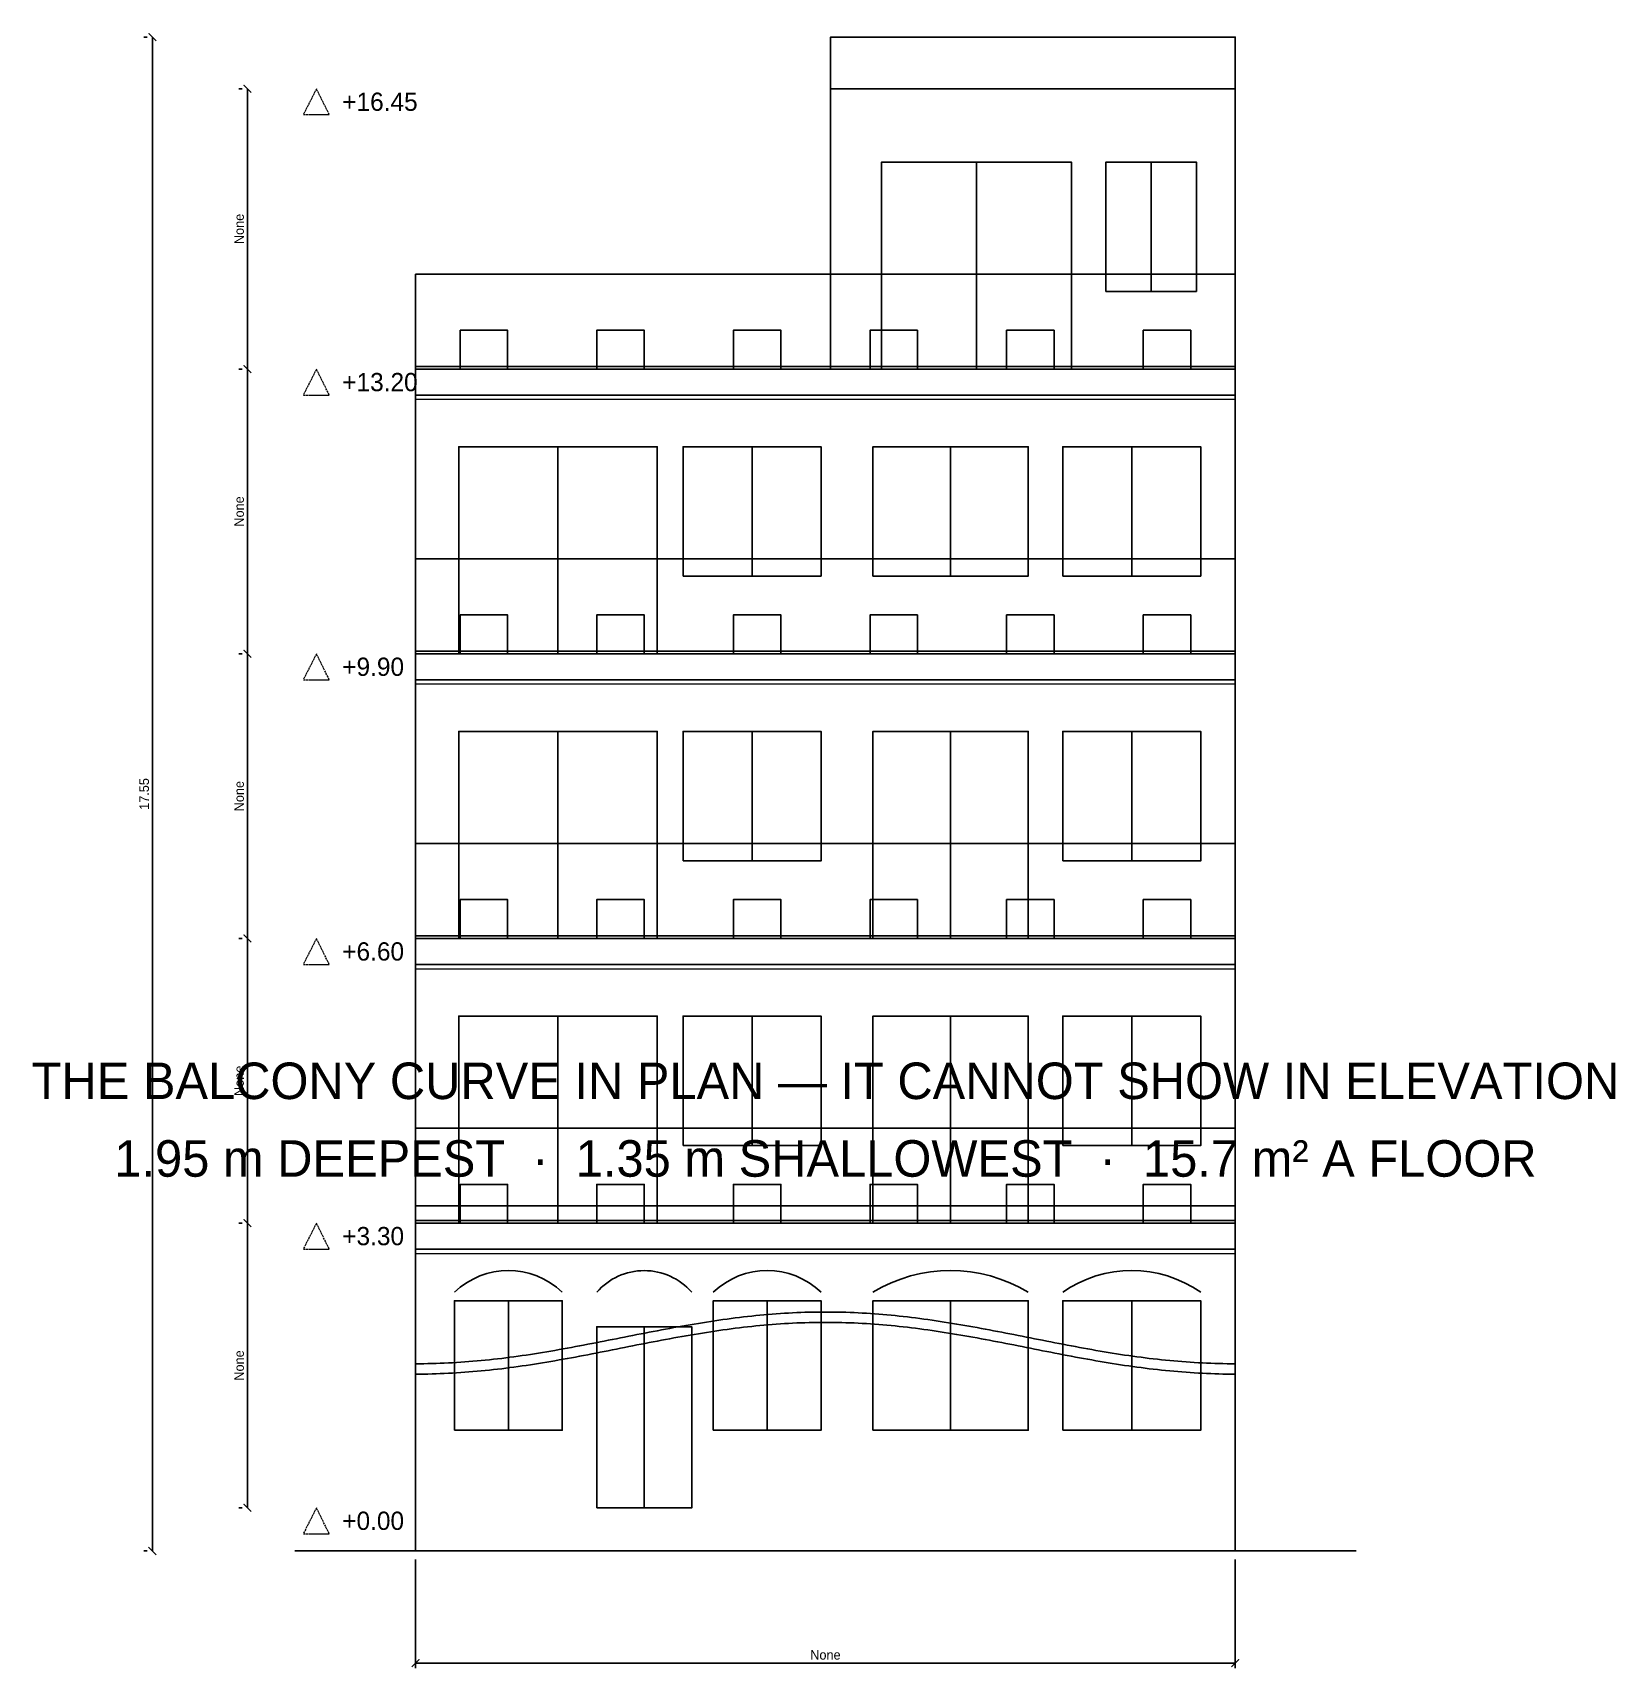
# Model space of a CAD drawing. Header units: millimetres. Extents: x 8062 to 26404, y -1860 to 17100.
import ezdxf
from ezdxf.enums import TextEntityAlignment as Align

# ---------------------------------------------------------------- set-up
doc = ezdxf.new("R2010")
doc.units = ezdxf.units.MM
doc.header["$LTSCALE"] = 20
doc.linetypes.add('DASHED', pattern=[1.524, 1.27, -0.254])
for name, color, linetype, lineweight in [('A-ANNO-DIMS', 5, 'CONTINUOUS', 13), ('A-ANNO-SYMB', 5, 'DASHED', 13), ('A-ANNO-TEXT', 7, 'CONTINUOUS', 13), ('A-FLOR', 7, 'CONTINUOUS', 25), ('A-FURN', 6, 'CONTINUOUS', 13)]:
    doc.layers.add(name, color=color, linetype=linetype, lineweight=lineweight)
doc.dimstyles.new('ARCH', dxfattribs={"dimtxt": 2.2, "dimasz": 1.8, "dimexe": 1.2, "dimexo": 2, "dimgap": 0.8, "dimtad": 1, "dimlfac": 0.001, "dimblk": 'ARCHTICK', "dimcen": 2.5, "dimazin": 3, "dimtfac": 1, "dimtmove": 0, "dimatfit": 3})

# ---------------------------------------------------------------- blocks, each defined once
blk = doc.blocks.new('_ARCHTICK')
at = {"color": 0, "linetype": 'BYBLOCK', "const_width": 0.15}
blk.add_lwpolyline([(-0.5, -0.5), (0.5, 0.5)], dxfattribs=at)

msp = doc.modelspace()

# ---------------------------------------------------------------- linework, layer by layer
at = {"layer": 'A-ANNO-SYMB'}
for points in [[(11350, 16450), (11200, 16150), (11500, 16150)], [(11350, 13200), (11200, 12900), (11500, 12900)], [(11350, 9900), (11200, 9600), (11500, 9600)], [(11350, 6600), (11200, 6300), (11500, 6300)], [(11350, 3300), (11200, 3000), (11500, 3000)], [(11350, 0), (11200, -300), (11500, -300)]]:
    msp.add_lwpolyline(points, close=True, dxfattribs=at)
at = {"layer": 'A-FLOR'}
for p, q in [((19000, 13200), (19000, 15600)), ((21025, 14100), (21025, 15600)), ((12500, 14300), (22000, 14300)), ((14150, 9900), (14150, 12300)), ((16400, 10800), (16400, 12300)), ((18700, 10800), (18700, 12300)), ((20800, 10800), (20800, 12300)), ((12500, 11000), (22000, 11000)), ((14150, 6600), (14150, 9000)), ((16400, 7500), (16400, 9000)), ((18700, 6600), (18700, 9000)), ((20800, 7500), (20800, 9000)), ((12500, 7700), (22000, 7700)), ((14150, 3300), (14150, 5700)), ((16400, 4200), (16400, 5700)), ((18700, 3300), (18700, 5700)), ((20800, 4200), (20800, 5700)), ((12500, 4400), (22000, 4400)), ((12500, 3500), (22000, 3500)), ((12500, 3500), (12500, 1550)), ((22000, 3500), (22000, 1550)), ((13575, 900), (13575, 2400)), ((16575, 900), (16575, 2400)), ((18700, 900), (18700, 2400)), ((20800, 900), (20800, 2400)), ((15150, 0), (15150, 2100)), ((11100, -500), (23400, -500))]:
    msp.add_line(p, q, dxfattribs=at)
for points in [[(17310, 16450), (22000, 16450), (22000, 17050), (17310, 17050)], [(17310, 13200), (22000, 13200), (22000, 16450), (17310, 16450)], [(17900, 13200), (20100, 13200), (20100, 15600), (17900, 15600)], [(20500, 14100), (21550, 14100), (21550, 15600), (20500, 15600)], [(12500, 13200), (22000, 13200), (22000, 14300), (12500, 14300)], [(12500, 13200), (22000, 13200), (22000, 14300), (12500, 14300)], [(13016.667, 13200), (13566.667, 13200), (13566.667, 13650), (13016.667, 13650)], [(14600, 13200), (15150, 13200), (15150, 13650), (14600, 13650)], [(16183.333, 13200), (16733.333, 13200), (16733.333, 13650), (16183.333, 13650)], [(17766.667, 13200), (18316.667, 13200), (18316.667, 13650), (17766.667, 13650)], [(19350, 13200), (19900, 13200), (19900, 13650), (19350, 13650)], [(20933.333, 13200), (21483.333, 13200), (21483.333, 13650), (20933.333, 13650)], [(12500, 12900), (22000, 12900), (22000, 13230), (12500, 13230)], [(12500, -500), (22000, -500), (22000, 13200), (12500, 13200)], [(13000, 9900), (15300, 9900), (15300, 12300), (13000, 12300)], [(15600, 10800), (17200, 10800), (17200, 12300), (15600, 12300)], [(17800, 10800), (19600, 10800), (19600, 12300), (17800, 12300)], [(20000, 10800), (21600, 10800), (21600, 12300), (20000, 12300)], [(12500, 9900), (22000, 9900), (22000, 11000), (12500, 11000)], [(13016.667, 9900), (13566.667, 9900), (13566.667, 10350), (13016.667, 10350)], [(14600, 9900), (15150, 9900), (15150, 10350), (14600, 10350)], [(16183.333, 9900), (16733.333, 9900), (16733.333, 10350), (16183.333, 10350)], [(17766.667, 9900), (18316.667, 9900), (18316.667, 10350), (17766.667, 10350)], [(19350, 9900), (19900, 9900), (19900, 10350), (19350, 10350)], [(20933.333, 9900), (21483.333, 9900), (21483.333, 10350), (20933.333, 10350)], [(12500, 9600), (22000, 9600), (22000, 9930), (12500, 9930)], [(13000, 6600), (15300, 6600), (15300, 9000), (13000, 9000)], [(15600, 7500), (17200, 7500), (17200, 9000), (15600, 9000)], [(17800, 6600), (19600, 6600), (19600, 9000), (17800, 9000)], [(20000, 7500), (21600, 7500), (21600, 9000), (20000, 9000)], [(12500, 6600), (22000, 6600), (22000, 7700), (12500, 7700)], [(13016.667, 6600), (13566.667, 6600), (13566.667, 7050), (13016.667, 7050)], [(14600, 6600), (15150, 6600), (15150, 7050), (14600, 7050)], [(16183.333, 6600), (16733.333, 6600), (16733.333, 7050), (16183.333, 7050)], [(17766.667, 6600), (18316.667, 6600), (18316.667, 7050), (17766.667, 7050)], [(19350, 6600), (19900, 6600), (19900, 7050), (19350, 7050)], [(20933.333, 6600), (21483.333, 6600), (21483.333, 7050), (20933.333, 7050)], [(12500, 6300), (22000, 6300), (22000, 6630), (12500, 6630)], [(13000, 3300), (15300, 3300), (15300, 5700), (13000, 5700)], [(15600, 4200), (17200, 4200), (17200, 5700), (15600, 5700)], [(17800, 3300), (19600, 3300), (19600, 5700), (17800, 5700)], [(20000, 4200), (21600, 4200), (21600, 5700), (20000, 5700)], [(12500, 3300), (22000, 3300), (22000, 4400), (12500, 4400)], [(13016.667, 3300), (13566.667, 3300), (13566.667, 3750), (13016.667, 3750)], [(14600, 3300), (15150, 3300), (15150, 3750), (14600, 3750)], [(16183.333, 3300), (16733.333, 3300), (16733.333, 3750), (16183.333, 3750)], [(17766.667, 3300), (18316.667, 3300), (18316.667, 3750), (17766.667, 3750)], [(19350, 3300), (19900, 3300), (19900, 3750), (19350, 3750)], [(20933.333, 3300), (21483.333, 3300), (21483.333, 3750), (20933.333, 3750)], [(12500, 3000), (22000, 3000), (22000, 3330), (12500, 3330)], [(12950, 900), (14200, 900), (14200, 2400), (12950, 2400)], [(15950, 900), (17200, 900), (17200, 2400), (15950, 2400)], [(17800, 900), (19600, 900), (19600, 2400), (17800, 2400)], [(20000, 900), (21600, 900), (21600, 2400), (20000, 2400)], [(14600, 0), (15700, 0), (15700, 2100), (14600, 2100)]]:
    msp.add_lwpolyline(points, close=True, dxfattribs=at)
for points in [[(12500, 1670), (12547.5, 1670.148), (12595, 1670.592), (12642.5, 1671.331), (12690, 1672.366), (12737.5, 1673.693), (12785, 1675.314), (12832.5, 1677.225), (12880, 1679.425), (12927.5, 1681.912), (12975, 1684.683), (13022.5, 1687.736), (13070, 1691.067), (13117.5, 1694.674), (13165, 1698.552), (13212.5, 1702.698), (13260, 1707.108), (13307.5, 1711.777), (13355, 1716.702), (13402.5, 1721.876), (13450, 1727.295), (13497.5, 1732.953), (13545, 1738.846), (13592.5, 1744.967), (13640, 1751.309), (13687.5, 1757.868), (13735, 1764.636), (13782.5, 1771.606), (13830, 1778.773), (13877.5, 1786.128), (13925, 1793.664), (13972.5, 1801.375), (14020, 1809.252), (14067.5, 1817.288), (14115, 1825.474), (14162.5, 1833.803), (14210, 1842.266), (14257.5, 1850.856), (14305, 1859.563), (14352.5, 1868.379), (14400, 1877.295), (14447.5, 1886.303), (14495, 1895.393), (14542.5, 1904.557), (14590, 1913.786), (14637.5, 1923.07), (14685, 1932.4), (14732.5, 1941.768), (14780, 1951.163), (14827.5, 1960.577), (14875, 1970), (14922.5, 1979.423), (14970, 1988.837), (15017.5, 1998.232), (15065, 2007.6), (15112.5, 2016.93), (15160, 2026.214), (15207.5, 2035.443), (15255, 2044.607), (15302.5, 2053.697), (15350, 2062.705), (15397.5, 2071.621), (15445, 2080.437), (15492.5, 2089.144), (15540, 2097.734), (15587.5, 2106.197), (15635, 2114.526), (15682.5, 2122.712), (15730, 2130.748), (15777.5, 2138.625), (15825, 2146.336), (15872.5, 2153.872), (15920, 2161.227), (15967.5, 2168.394), (16015, 2175.364), (16062.5, 2182.132), (16110, 2188.691), (16157.5, 2195.033), (16205, 2201.154), (16252.5, 2207.047), (16300, 2212.705), (16347.5, 2218.124), (16395, 2223.298), (16442.5, 2228.223), (16490, 2232.892), (16537.5, 2237.302), (16585, 2241.448), (16632.5, 2245.326), (16680, 2248.933), (16727.5, 2252.264), (16775, 2255.317), (16822.5, 2258.088), (16870, 2260.575), (16917.5, 2262.775), (16965, 2264.686), (17012.5, 2266.307), (17060, 2267.634), (17107.5, 2268.669), (17155, 2269.408), (17202.5, 2269.852), (17250, 2270), (17297.5, 2269.852), (17345, 2269.408), (17392.5, 2268.669), (17440, 2267.634), (17487.5, 2266.307), (17535, 2264.686), (17582.5, 2262.775), (17630, 2260.575), (17677.5, 2258.088), (17725, 2255.317), (17772.5, 2252.264), (17820, 2248.933), (17867.5, 2245.326), (17915, 2241.448), (17962.5, 2237.302), (18010, 2232.892), (18057.5, 2228.223), (18105, 2223.298), (18152.5, 2218.124), (18200, 2212.705), (18247.5, 2207.047), (18295, 2201.154), (18342.5, 2195.033), (18390, 2188.691), (18437.5, 2182.132), (18485, 2175.364), (18532.5, 2168.394), (18580, 2161.227), (18627.5, 2153.872), (18675, 2146.336), (18722.5, 2138.625), (18770, 2130.748), (18817.5, 2122.712), (18865, 2114.526), (18912.5, 2106.197), (18960, 2097.734), (19007.5, 2089.144), (19055, 2080.437), (19102.5, 2071.621), (19150, 2062.705), (19197.5, 2053.697), (19245, 2044.607), (19292.5, 2035.443), (19340, 2026.214), (19387.5, 2016.93), (19435, 2007.6), (19482.5, 1998.232), (19530, 1988.837), (19577.5, 1979.423), (19625, 1970), (19672.5, 1960.577), (19720, 1951.163), (19767.5, 1941.768), (19815, 1932.4), (19862.5, 1923.07), (19910, 1913.786), (19957.5, 1904.557), (20005, 1895.393), (20052.5, 1886.303), (20100, 1877.295), (20147.5, 1868.379), (20195, 1859.563), (20242.5, 1850.856), (20290, 1842.266), (20337.5, 1833.803), (20385, 1825.474), (20432.5, 1817.288), (20480, 1809.252), (20527.5, 1801.375), (20575, 1793.664), (20622.5, 1786.128), (20670, 1778.773), (20717.5, 1771.606), (20765, 1764.636), (20812.5, 1757.868), (20860, 1751.309), (20907.5, 1744.967), (20955, 1738.846), (21002.5, 1732.953), (21050, 1727.295), (21097.5, 1721.876), (21145, 1716.702), (21192.5, 1711.777), (21240, 1707.108), (21287.5, 1702.698), (21335, 1698.552), (21382.5, 1694.674), (21430, 1691.067), (21477.5, 1687.736), (21525, 1684.683), (21572.5, 1681.912), (21620, 1679.425), (21667.5, 1677.225), (21715, 1675.314), (21762.5, 1673.693), (21810, 1672.366), (21857.5, 1671.331), (21905, 1670.592), (21952.5, 1670.148), (22000, 1670)], [(12500, 1550), (12547.5, 1550.148), (12595, 1550.592), (12642.5, 1551.331), (12690, 1552.366), (12737.5, 1553.693), (12785, 1555.314), (12832.5, 1557.225), (12880, 1559.425), (12927.5, 1561.912), (12975, 1564.683), (13022.5, 1567.736), (13070, 1571.067), (13117.5, 1574.674), (13165, 1578.552), (13212.5, 1582.698), (13260, 1587.108), (13307.5, 1591.777), (13355, 1596.702), (13402.5, 1601.876), (13450, 1607.295), (13497.5, 1612.953), (13545, 1618.846), (13592.5, 1624.967), (13640, 1631.309), (13687.5, 1637.868), (13735, 1644.636), (13782.5, 1651.606), (13830, 1658.773), (13877.5, 1666.128), (13925, 1673.664), (13972.5, 1681.375), (14020, 1689.252), (14067.5, 1697.288), (14115, 1705.474), (14162.5, 1713.803), (14210, 1722.266), (14257.5, 1730.856), (14305, 1739.563), (14352.5, 1748.379), (14400, 1757.295), (14447.5, 1766.303), (14495, 1775.393), (14542.5, 1784.557), (14590, 1793.786), (14637.5, 1803.07), (14685, 1812.4), (14732.5, 1821.768), (14780, 1831.163), (14827.5, 1840.577), (14875, 1850), (14922.5, 1859.423), (14970, 1868.837), (15017.5, 1878.232), (15065, 1887.6), (15112.5, 1896.93), (15160, 1906.214), (15207.5, 1915.443), (15255, 1924.607), (15302.5, 1933.697), (15350, 1942.705), (15397.5, 1951.621), (15445, 1960.437), (15492.5, 1969.144), (15540, 1977.734), (15587.5, 1986.197), (15635, 1994.526), (15682.5, 2002.712), (15730, 2010.748), (15777.5, 2018.625), (15825, 2026.336), (15872.5, 2033.872), (15920, 2041.227), (15967.5, 2048.394), (16015, 2055.364), (16062.5, 2062.132), (16110, 2068.691), (16157.5, 2075.033), (16205, 2081.154), (16252.5, 2087.047), (16300, 2092.705), (16347.5, 2098.124), (16395, 2103.298), (16442.5, 2108.223), (16490, 2112.892), (16537.5, 2117.302), (16585, 2121.448), (16632.5, 2125.326), (16680, 2128.933), (16727.5, 2132.264), (16775, 2135.317), (16822.5, 2138.088), (16870, 2140.575), (16917.5, 2142.775), (16965, 2144.686), (17012.5, 2146.307), (17060, 2147.634), (17107.5, 2148.669), (17155, 2149.408), (17202.5, 2149.852), (17250, 2150), (17297.5, 2149.852), (17345, 2149.408), (17392.5, 2148.669), (17440, 2147.634), (17487.5, 2146.307), (17535, 2144.686), (17582.5, 2142.775), (17630, 2140.575), (17677.5, 2138.088), (17725, 2135.317), (17772.5, 2132.264), (17820, 2128.933), (17867.5, 2125.326), (17915, 2121.448), (17962.5, 2117.302), (18010, 2112.892), (18057.5, 2108.223), (18105, 2103.298), (18152.5, 2098.124), (18200, 2092.705), (18247.5, 2087.047), (18295, 2081.154), (18342.5, 2075.033), (18390, 2068.691), (18437.5, 2062.132), (18485, 2055.364), (18532.5, 2048.394), (18580, 2041.227), (18627.5, 2033.872), (18675, 2026.336), (18722.5, 2018.625), (18770, 2010.748), (18817.5, 2002.712), (18865, 1994.526), (18912.5, 1986.197), (18960, 1977.734), (19007.5, 1969.144), (19055, 1960.437), (19102.5, 1951.621), (19150, 1942.705), (19197.5, 1933.697), (19245, 1924.607), (19292.5, 1915.443), (19340, 1906.214), (19387.5, 1896.93), (19435, 1887.6), (19482.5, 1878.232), (19530, 1868.837), (19577.5, 1859.423), (19625, 1850), (19672.5, 1840.577), (19720, 1831.163), (19767.5, 1821.768), (19815, 1812.4), (19862.5, 1803.07), (19910, 1793.786), (19957.5, 1784.557), (20005, 1775.393), (20052.5, 1766.303), (20100, 1757.295), (20147.5, 1748.379), (20195, 1739.563), (20242.5, 1730.856), (20290, 1722.266), (20337.5, 1713.803), (20385, 1705.474), (20432.5, 1697.288), (20480, 1689.252), (20527.5, 1681.375), (20575, 1673.664), (20622.5, 1666.128), (20670, 1658.773), (20717.5, 1651.606), (20765, 1644.636), (20812.5, 1637.868), (20860, 1631.309), (20907.5, 1624.967), (20955, 1618.846), (21002.5, 1612.953), (21050, 1607.295), (21097.5, 1601.876), (21145, 1596.702), (21192.5, 1591.777), (21240, 1587.108), (21287.5, 1582.698), (21335, 1578.552), (21382.5, 1574.674), (21430, 1571.067), (21477.5, 1567.736), (21525, 1564.683), (21572.5, 1561.912), (21620, 1559.425), (21667.5, 1557.225), (21715, 1555.314), (21762.5, 1553.693), (21810, 1552.366), (21857.5, 1551.331), (21905, 1550.592), (21952.5, 1550.148), (22000, 1550)]]:
    msp.add_lwpolyline(points, dxfattribs=at)
for centre, radius, start, end in [((13575, 1843.75), 906.25, 46.397181, 133.602819), ((15150, 2020), 730, 41.1120904, 138.8879096), ((16575, 1843.75), 906.25, 46.397181, 133.602819), ((18700, 1005), 1745, 58.951778, 121.048222), ((20800, 1345), 1405, 55.2919507, 124.7080493)]:
    msp.add_arc(centre, radius, start, end, dxfattribs=at)
at = {"layer": 'A-FURN'}
for points in [[(12500, 12850), (22000, 12850), (22000, 12900), (12500, 12900)], [(12500, 9550), (22000, 9550), (22000, 9600), (12500, 9600)], [(12500, 6250), (22000, 6250), (22000, 6300), (12500, 6300)], [(12500, 2950), (22000, 2950), (22000, 3000), (12500, 3000)]]:
    msp.add_lwpolyline(points, close=True, dxfattribs=at)

# ---------------------------------------------------------------- texts
at = {"layer": 'A-ANNO-TEXT'}
for s, p in [('+16.45', (11650, 16300)), ('+13.20', (11650, 13050)), ('+9.90', (11650, 9750)), ('+6.60', (11650, 6450)), ('+3.30', (11650, 3150)), ('+0.00', (11650, -150))]:
    msp.add_text(s, height=211.6667, dxfattribs=at).set_placement(p, align=Align.MIDDLE_LEFT)
for s, p in [('THE BALCONY CURVE IN PLAN — IT CANNOT SHOW IN ELEVATION', (17250, 4950)), ('1.95 m DEEPEST  ·  1.35 m SHALLOWEST  ·  15.7 m² A FLOOR', (17250, 4050))]:
    msp.add_text(s, height=423.33333, dxfattribs=at).set_placement(p, align=Align.MIDDLE_CENTER)

# ---------------------------------------------------------------- dimensions: what is measured, and where the dimension line sits
at = {"layer": 'A-ANNO-DIMS'}
for base, p1, p2, text in [((9450, -500), (9450, -500), (9450, 17050), '17.55'), ((10550, 13200), (10550, 13200), (10550, 16450), 'None'), ((10550, 9900), (10550, 9900), (10550, 13200), 'None'), ((10550, 6600), (10550, 6600), (10550, 9900), 'None'), ((10550, 3300), (10550, 3300), (10550, 6600), 'None'), ((10550, 0), (10550, 0), (10550, 3300), 'None')]:
    msp.add_linear_dim(base=base, p1=p1, p2=p2, angle=90, text=text, dimstyle='ARCH', override={"dimscale": 50}, dxfattribs=at).render()
msp.add_linear_dim(base=(12500, -1800), p1=(12500, -500), p2=(22000, -500), text='None', dimstyle='ARCH', override={"dimscale": 50}, dxfattribs=at).render()

doc.saveas('drawing.dxf')
